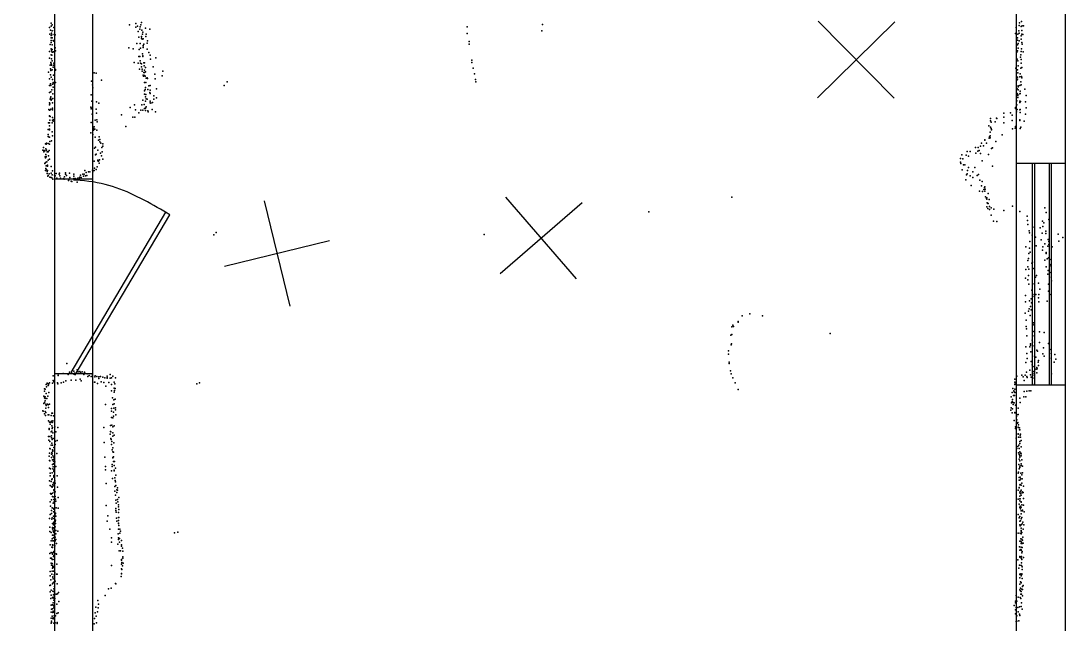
# Model space of a CAD drawing. Header units: millimetres. Extents: x 3450 to 23228, y -19815 to -4263.
# Drawn here: x 13936 to 17795, y -13669 to -11441 of the extents above; entities that cross this region are included whole.
import ezdxf

# ---------------------------------------------------------------- set-up
doc = ezdxf.new("R2010")
doc.units = ezdxf.units.MM
for name, color, linetype in [('DOORS', 7, 'Continuous'), ('P', 9, 'Continuous'), ('PANOS', 10, 'Continuous'), ('ROOMS', 1, 'Continuous'), ('WALLS', 3, 'Continuous'), ('WINDOWS', 6, 'Continuous')]:
    doc.layers.add(name, color=color, linetype=linetype)

# ---------------------------------------------------------------- blocks, each defined once
blk = doc.blocks.new('1-Standard_3C')
for points in [[(-403.982, 5.64828), (253.382, 394.931), (263.573, 377.722), (-393.791, -11.5606), (-403.982, 5.64828)], [(263.573, 377.722), (275.367, 357.142), (283.15, 343.495), (290.844, 329.879), (298.429, 316.269), (305.882, 302.642), (313.184, 288.973), (320.313, 275.239), (327.249, 261.416), (333.971, 247.479), (340.456, 233.405), (346.686, 219.17), (352.638, 204.75), (358.291, 190.121), (363.626, 175.258), (368.62, 160.139), (373.253, 144.738), (377.503, 129.032), (381.351, 112.998), (384.774, 96.6102), (387.752, 79.8457), (390.265, 62.6802), (392.29, 45.0899), (393.807, 27.0508), (395.085, -0.90191)]]:
    blk.add_lwpolyline(points)
blk = doc.blocks.new('1-Standard_45')
for points in [[(-590, 42.9766), (589.999, 42.9766), (589.999, 32.9766), (-590, 32.9766), (-590, 42.9766)], [(-590.014, -44.0958), (589.985, -44.0958), (589.985, -54.0958), (-590.014, -54.0958), (-590.014, -44.0958)]]:
    blk.add_lwpolyline(points)

msp = doc.modelspace()

# ---------------------------------------------------------------- linework, layer by layer
at = {"layer": 'DOORS'}
msp.add_lwpolyline([(14060.7, -12744.8), (14060.7, -12024.8), (14200.7, -12024.8), (14200.7, -12744.8), (14060.7, -12744.8)], dxfattribs=at)
at = {"layer": 'P'}
for p in [(14047, -11449), (14048, -11460), (14051, -11455), (14337, -11456), (14360, -11450), (14367, -11460), (14379, -11455), (14382, -11447), (15864, -11454), (17625, -11458), (17626, -11448), (17634, -11443), (17636, -11459), (17641, -11459), (14042, -11465), (14043, -11490), (14045, -11475), (14048, -11495), (14049, -11486), (14050, -11493), (14051, -11478), (14057, -11465), (14059, -11491), (14060, -11476), (14063, -11492), (14361, -11464), (14369, -11480), (14375, -11472), (14377, -11463), (14382, -11498), (14383, -11475), (14385, -11490), (14386, -11482), (14396, -11468), (14398, -11498), (14399, -11490), (14412, -11472), (15585, -11463), (15585, -11487), (15861, -11478), (17612, -11487), (17614, -11465), (17620, -11490), (17624, -11477), (17625, -11486), (17632, -11496), (17633, -11462), (17635, -11476), (17635, -11490), (17639, -11491), (14044, -11528), (14047, -11521), (14048, -11503), (14048, -11513), (14051, -11503), (14051, -11529), (14055, -11513), (14058, -11516), (14364, -11525), (14372, -11501), (14376, -11524), (14382, -11505), (14384, -11509), (14388, -11507), (14388, -11532), (14388, -11538), (14388, -11539), (14390, -11527), (14402, -11523), (14404, -11514), (15592, -11517), (15592, -11527), (17619, -11503), (17619, -11512), (17619, -11529), (17622, -11524), (17625, -11514), (17632, -11508), (17635, -11521), (17636, -11527), (14042, -11554), (14047, -11544), (14048, -11566), (14049, -11549), (14050, -11555), (14050, -11568), (14051, -11547), (14053, -11556), (14056, -11555), (14063, -11540), (14064, -11551), (14335, -11541), (14351, -11544), (14372, -11572), (14373, -11547), (14375, -11572), (14378, -11542), (14385, -11562), (14387, -11570), (14387, -11573), (14402, -11545), (14409, -11558), (14413, -11567), (14434, -11577), (17617, -11556), (17619, -11552), (17621, -11542), (17630, -11575), (17631, -11566), (17632, -11554), (17634, -11544), (17640, -11555), (14042, -11579), (14044, -11604), (14046, -11594), (14047, -11599), (14049, -11581), (14049, -11605), (14051, -11589), (14055, -11612), (14056, -11605), (14057, -11597), (14354, -11594), (14369, -11597), (14376, -11588), (14378, -11597), (14382, -11599), (14382, -11610), (14390, -11596), (14391, -11607), (14392, -11596), (14396, -11613), (14415, -11582), (14425, -11611), (15602, -11586), (15602, -11595), (15607, -11615), (17613, -11615), (17615, -11589), (17618, -11582), (17620, -11588), (17621, -11607), (17631, -11616), (17633, -11584), (17633, -11597), (17635, -11613), (14038, -11630), (14045, -11618), (14045, -11640), (14046, -11624), (14048, -11649), (14051, -11622), (14056, -11641), (14064, -11620), (14064, -11623), (14207, -11633), (14214, -11634), (14374, -11619), (14384, -11619), (14384, -11626), (14388, -11641), (14389, -11645), (14390, -11631), (14392, -11642), (14393, -11623), (14393, -11631), (14395, -11645), (14396, -11629), (14399, -11653), (14403, -11651), (14404, -11654), (14431, -11638), (14458, -11644), (14460, -11626), (15612, -11637), (17619, -11622), (17619, -11649), (17620, -11633), (17628, -11647), (17629, -11636), (17634, -11646), (17635, -11651), (14041, -11655), (14042, -11680), (14045, -11674), (14046, -11680), (14052, -11657), (14053, -11675), (14055, -11668), (14055, -11674), (14055, -11686), (14064, -11669), (14197, -11663), (14200, -11677), (14201, -11688), (14234, -11660), (14392, -11668), (14396, -11687), (14397, -11669), (14409, -11681), (14413, -11679), (14432, -11655), (14437, -11692), (14687, -11680), (14698, -11666), (15616, -11657), (15617, -11666), (17618, -11659), (17618, -11692), (17619, -11656), (17621, -11681), (17621, -11684), (17627, -11679), (17631, -11666), (17632, -11677), (17646, -11693), (14041, -11705), (14044, -11730), (14045, -11726), (14046, -11703), (14046, -11722), (14049, -11731), (14050, -11696), (14054, -11710), (14054, -11727), (14060, -11695), (14195, -11714), (14392, -11711), (14393, -11699), (14395, -11694), (14396, -11722), (14397, -11713), (14399, -11729), (14403, -11730), (14405, -11694), (14412, -11705), (14413, -11697), (14413, -11709), (14427, -11718), (14427, -11730), (14437, -11725), (17618, -11709), (17620, -11713), (17620, -11717), (17620, -11724), (17622, -11696), (17628, -11710), (17629, -11701), (17629, -11709), (17651, -11716), (14039, -11768), (14042, -11743), (14042, -11751), (14043, -11747), (14046, -11767), (14048, -11734), (14052, -11763), (14053, -11744), (14053, -11770), (14194, -11759), (14196, -11766), (14198, -11738), (14198, -11763), (14214, -11767), (14215, -11740), (14224, -11745), (14340, -11761), (14356, -11751), (14359, -11770), (14383, -11751), (14386, -11734), (14391, -11750), (14392, -11764), (14396, -11738), (14396, -11763), (14399, -11758), (14414, -11738), (14414, -11744), (14416, -11745), (14421, -11768), (14422, -11742), (17611, -11761), (17611, -11765), (17616, -11736), (17617, -11751), (17618, -11768), (17627, -11770), (17628, -11738), (17628, -11742), (17629, -11768), (17630, -11739), (17648, -11740), (17651, -11762), (14041, -11793), (14042, -11771), (14042, -11792), (14043, -11771), (14043, -11808), (14044, -11794), (14053, -11798), (14053, -11808), (14057, -11805), (14199, -11786), (14210, -11808), (14215, -11782), (14217, -11806), (14307, -11788), (14349, -11796), (14357, -11796), (14372, -11781), (14379, -11771), (14386, -11771), (14396, -11772), (14405, -11773), (14406, -11777), (14433, -11777), (17519, -11802), (17541, -11800), (17543, -11802), (17569, -11782), (17569, -11797), (17593, -11780), (17599, -11789), (17599, -11809), (17615, -11777), (17627, -11806), (17627, -11809), (17629, -11779), (17649, -11786), (14037, -11842), (14038, -11818), (14041, -11818), (14041, -11841), (14041, -11843), (14042, -11828), (14051, -11817), (14055, -11811), (14196, -11816), (14204, -11839), (14204, -11845), (14206, -11832), (14209, -11841), (14216, -11845), (14218, -11814), (14323, -11831), (17513, -11829), (17519, -11810), (17519, -11834), (17521, -11839), (17522, -11815), (17523, -11842), (17523, -11843), (17537, -11814), (17568, -11817), (17601, -11840), (17610, -11837), (17612, -11831), (17629, -11839), (17631, -11834), (17643, -11811), (14036, -11860), (14037, -11868), (14040, -11870), (14042, -11871), (14043, -11886), (14049, -11884), (14051, -11851), (14052, -11866), (14194, -11855), (14202, -11860), (14210, -11870), (14222, -11881), (14225, -11869), (14228, -11879), (17498, -11880), (17498, -11881), (17514, -11874), (17516, -11869), (17518, -11852), (17518, -11865), (17518, -11866), (17518, -11873), (17562, -11862), (14017, -11918), (14019, -11908), (14022, -11920), (14024, -11921), (14027, -11895), (14028, -11914), (14029, -11896), (14030, -11893), (14030, -11919), (14033, -11924), (14037, -11894), (14040, -11920), (14042, -11896), (14208, -11911), (14212, -11907), (14220, -11919), (14228, -11888), (14231, -11893), (14235, -11909), (14236, -11924), (14238, -11904), (14239, -11895), (17433, -11923), (17444, -11923), (17464, -11909), (17472, -11922), (17473, -11909), (17477, -11920), (17482, -11904), (17486, -11893), (17493, -11902), (17504, -11893), (17523, -11912), (17527, -11910), (17539, -11887), (14020, -11925), (14025, -11943), (14027, -11947), (14028, -11934), (14029, -11942), (14029, -11943), (14032, -11961), (14036, -11955), (14037, -11925), (14038, -11939), (14042, -11952), (14207, -11959), (14212, -11936), (14214, -11933), (14220, -11955), (14220, -11958), (14222, -11959), (14226, -11954), (14230, -11929), (14234, -11939), (14239, -11952), (17408, -11949), (17408, -11963), (17413, -11936), (17417, -11950), (17429, -11937), (17438, -11941), (17465, -11930), (17482, -11931), (17488, -11958), (17512, -11934), (14024, -11968), (14027, -11964), (14027, -11993), (14028, -11986), (14029, -11976), (14030, -11991), (14033, -11997), (14034, -11974), (14034, -11977), (14034, -11993), (14048, -11979), (14053, -11995), (14100, -12002), (14172, -11994), (14177, -12001), (14185, -11998), (14191, -11999), (14200, -11992), (14201, -11998), (14207, -11994), (14208, -11985), (14214, -11990), (14218, -11980), (14225, -11967), (14225, -11967), (17410, -11968), (17415, -11991), (17419, -11972), (17424, -11972), (17434, -11993), (17438, -11983), (17454, -11999), (17461, -11982), (17526, -11977), (14033, -12005), (14035, -12015), (14037, -12012), (14040, -12006), (14043, -12018), (14047, -12019), (14048, -12004), (14050, -12021), (14051, -12010), (14054, -12025), (14060, -12011), (14062, -12013), (14066, -12005), (14069, -12022), (14077, -12007), (14079, -12003), (14080, -12013), (14082, -12022), (14093, -12023), (14096, -12025), (14097, -12017), (14101, -12007), (14104, -12012), (14112, -12031), (14113, -12028), (14115, -12003), (14117, -12019), (14121, -12033), (14124, -12034), (14131, -12007), (14131, -12015), (14131, -12023), (14136, -12023), (14144, -12037), (14146, -12022), (14146, -12025), (14152, -12019), (14153, -12018), (14156, -12011), (14159, -12019), (14165, -12007), (14167, -12014), (14170, -12007), (14174, -12013), (14175, -12013), (14180, -12012), (17428, -12028), (17431, -12009), (17433, -12006), (17444, -12013), (17454, -12019), (17470, -12012), (17475, -12008), (17480, -12029), (17488, -12034), (17448, -12049), (17479, -12070), (17486, -12050), (17489, -12071), (17494, -12064), (17497, -12056), (17498, -12054), (17498, -12070), (17499, -12062), (17511, -12078), (16563, -12092), (17501, -12091), (17504, -12097), (17505, -12094), (17506, -12099), (17507, -12113), (17509, -12115), (17510, -12115), (17514, -12101), (16256, -12146), (17506, -12128), (17509, -12134), (17515, -12137), (17516, -12126), (17521, -12131), (17531, -12136), (17569, -12141), (17601, -12125), (17628, -12145), (17720, -12131), (17725, -12149), (17522, -12159), (17530, -12181), (17542, -12182), (17655, -12162), (17656, -12178), (17657, -12193), (17711, -12181), (17716, -12187), (17735, -12174), (14649, -12231), (14657, -12223), (15648, -12230), (17662, -12216), (17663, -12224), (17673, -12232), (17681, -12203), (17703, -12205), (17710, -12225), (17713, -12200), (17724, -12218), (17724, -12226), (17769, -12229), (17664, -12256), (17685, -12240), (17688, -12272), (17707, -12250), (17720, -12264), (17732, -12249), (17735, -12256), (17735, -12267), (17772, -12254), (17787, -12241), (17650, -12275), (17661, -12300), (17663, -12280), (17666, -12295), (17711, -12288), (17712, -12275), (17725, -12296), (17725, -12300), (17731, -12273), (17747, -12275), (17657, -12326), (17659, -12319), (17672, -12336), (17674, -12332), (17720, -12325), (17728, -12320), (17734, -12316), (17742, -12322), (17742, -12341), (17742, -12346), (17650, -12359), (17657, -12350), (17659, -12382), (17661, -12358), (17677, -12356), (17685, -12388), (17689, -12382), (17725, -12350), (17731, -12376), (17732, -12363), (17737, -12388), (17742, -12370), (17649, -12391), (17657, -12398), (17661, -12413), (17675, -12412), (17696, -12410), (17733, -12413), (17744, -12401), (17648, -12455), (17672, -12435), (17675, -12459), (17676, -12452), (17687, -12451), (17696, -12464), (17698, -12451), (17702, -12432), (17733, -12439), (17739, -12452), (17649, -12479), (17663, -12475), (17667, -12496), (17670, -12468), (17671, -12482), (17698, -12479), (17728, -12476), (16601, -12531), (16630, -12523), (16676, -12530), (17647, -12520), (17660, -12513), (17662, -12505), (17666, -12529), (17670, -12508), (16563, -12571), (16567, -12565), (16569, -12570), (16586, -12551), (16586, -12554), (17651, -12546), (17651, -12570), (17652, -12579), (17678, -12556), (17679, -12564), (16560, -12602), (16563, -12599), (16927, -12596), (17653, -12604), (17676, -12604), (17677, -12588), (17700, -12589), (17717, -12592), (16561, -12638), (16562, -12634), (17650, -12645), (17665, -12645), (17667, -12634), (17667, -12639), (17673, -12620), (17674, -12628), (17675, -12641), (17690, -12657), (17700, -12629), (17715, -12649), (17734, -12633), (17742, -12655), (16551, -12660), (16551, -12672), (17653, -12670), (17655, -12688), (17668, -12663), (17682, -12679), (17687, -12683), (17693, -12661), (17696, -12695), (17712, -12671), (17717, -12679), (17737, -12669), (17737, -12687), (17757, -12673), (17760, -12690), (14105, -12706), (14132, -12735), (14144, -12730), (16553, -12702), (16553, -12706), (16558, -12734), (17650, -12703), (17664, -12731), (17670, -12699), (17673, -12711), (17674, -12719), (17680, -12717), (17688, -12727), (17690, -12721), (17691, -12726), (17695, -12701), (17697, -12714), (17755, -12702), (14055, -12752), (14055, -12769), (14074, -12749), (14074, -12751), (14092, -12743), (14102, -12770), (14110, -12747), (14115, -12739), (14122, -12768), (14124, -12742), (14130, -12745), (14134, -12742), (14139, -12768), (14148, -12737), (14154, -12736), (14155, -12764), (14156, -12740), (14158, -12770), (14162, -12737), (14168, -12747), (14169, -12744), (14171, -12739), (14173, -12743), (14181, -12745), (14183, -12754), (14188, -12751), (14196, -12754), (14200, -12748), (14209, -12756), (14210, -12752), (14217, -12755), (14224, -12756), (14224, -12762), (14230, -12754), (14238, -12757), (14246, -12759), (14254, -12753), (14254, -12758), (14254, -12761), (14266, -12747), (14266, -12761), (14270, -12759), (14276, -12753), (14285, -12759), (16561, -12745), (16567, -12759), (17609, -12764), (17617, -12753), (17635, -12750), (17640, -12756), (17644, -12769), (17647, -12750), (17652, -12738), (17654, -12755), (17655, -12758), (17667, -12748), (17670, -12757), (17674, -12757), (17675, -12744), (17675, -12761), (17679, -12736), (17680, -12750), (17690, -12741), (17745, -12745), (14023, -12800), (14023, -12809), (14025, -12801), (14029, -12784), (14030, -12793), (14033, -12779), (14036, -12782), (14036, -12788), (14038, -12781), (14038, -12785), (14042, -12778), (14053, -12779), (14057, -12774), (14071, -12778), (14072, -12782), (14084, -12778), (14093, -12776), (14208, -12775), (14209, -12776), (14219, -12780), (14233, -12774), (14242, -12777), (14250, -12790), (14261, -12777), (14270, -12784), (14270, -12808), (14280, -12797), (14281, -12776), (14281, -12812), (14282, -12806), (14283, -12782), (14284, -12799), (14586, -12781), (14596, -12778), (16575, -12778), (16587, -12802), (17602, -12799), (17605, -12807), (17607, -12811), (17609, -12775), (17609, -12784), (17609, -12801), (17610, -12778), (17644, -12810), (17654, -12809), (17662, -12808), (17668, -12808), (17674, -12783), (17675, -12785), (14020, -12827), (14023, -12833), (14023, -12850), (14025, -12830), (14026, -12836), (14026, -12845), (14029, -12817), (14032, -12836), (14035, -12827), (14039, -12814), (14274, -12833), (14279, -12841), (14284, -12838), (17596, -12829), (17599, -12813), (17599, -12847), (17600, -12839), (17603, -12850), (17604, -12825), (17608, -12825), (17609, -12813), (17628, -12834), (17629, -12850), (17642, -12829), (17650, -12830), (14017, -12881), (14018, -12882), (14021, -12854), (14025, -12884), (14028, -12857), (14028, -12871), (14028, -12888), (14029, -12862), (14034, -12857), (14036, -12859), (14038, -12869), (14042, -12857), (14248, -12858), (14270, -12873), (14270, -12882), (14275, -12858), (14278, -12886), (14279, -12872), (14280, -12855), (14285, -12870), (14285, -12878), (17594, -12879), (17595, -12870), (17597, -12852), (17599, -12889), (17600, -12874), (17603, -12858), (17607, -12852), (17609, -12888), (17609, -12889), (17610, -12889), (17611, -12860), (17622, -12872), (14023, -12892), (14027, -12899), (14036, -12896), (14038, -12918), (14039, -12896), (14042, -12923), (14045, -12923), (14047, -12899), (14049, -12920), (14050, -12890), (14051, -12924), (14053, -12890), (14054, -12918), (14056, -12900), (14060, -12923), (14270, -12906), (14275, -12907), (14278, -12901), (14287, -12896), (17607, -12917), (17615, -12902), (17616, -12896), (17617, -12915), (17617, -12915), (17619, -12927), (17620, -12924), (17621, -12895), (14040, -12947), (14040, -12950), (14044, -12931), (14048, -12959), (14050, -12937), (14050, -12956), (14051, -12946), (14053, -12943), (14054, -12962), (14061, -12940), (14065, -12959), (14072, -12943), (14242, -12943), (14267, -12936), (14267, -12958), (14268, -12959), (14272, -12934), (14275, -12940), (14275, -12963), (14281, -12937), (17611, -12941), (17612, -12947), (17621, -12943), (17622, -12942), (17622, -12966), (17623, -12933), (17626, -12944), (17626, -12952), (17627, -12952), (14038, -12976), (14039, -12990), (14043, -12976), (14043, -12994), (14049, -12974), (14049, -12981), (14050, -13001), (14051, -12987), (14055, -12983), (14064, -12993), (14070, -12991), (14244, -12998), (14266, -12967), (14268, -12983), (14269, -12987), (14272, -12994), (14275, -12975), (14279, -12999), (14280, -12971), (17614, -12982), (17622, -12968), (17623, -12978), (17624, -12978), (17627, -12994), (17628, -13002), (17629, -12971), (17630, -12968), (17630, -12979), (17632, -12991), (14041, -13038), (14043, -13021), (14044, -13022), (14047, -13008), (14049, -13041), (14050, -13035), (14051, -13040), (14052, -13026), (14053, -13008), (14054, -13027), (14054, -13030), (14057, -13017), (14062, -13006), (14068, -13039), (14271, -13006), (14273, -13025), (14275, -13018), (14276, -13033), (14278, -13034), (17617, -13020), (17620, -13013), (17623, -13036), (17624, -13008), (17625, -13021), (17625, -13043), (17627, -13033), (17630, -13039), (17631, -13038), (17632, -13014), (17632, -13040), (14040, -13049), (14041, -13065), (14043, -13066), (14049, -13054), (14052, -13062), (14052, -13080), (14054, -13048), (14055, -13078), (14056, -13067), (14057, -13053), (14058, -13060), (14058, -13076), (14061, -13070), (14246, -13052), (14273, -13079), (14275, -13055), (14276, -13054), (14278, -13051), (14278, -13069), (14282, -13068), (17624, -13080), (17625, -13060), (17627, -13047), (17627, -13053), (17628, -13066), (17632, -13077), (17633, -13048), (17635, -13062), (14042, -13093), (14044, -13111), (14044, -13121), (14045, -13096), (14051, -13110), (14054, -13095), (14055, -13088), (14057, -13105), (14058, -13101), (14058, -13120), (14060, -13099), (14065, -13087), (14249, -13087), (14249, -13099), (14271, -13103), (14273, -13087), (14280, -13100), (14280, -13103), (14281, -13083), (14285, -13093), (14286, -13119), (17622, -13111), (17623, -13108), (17625, -13095), (17627, -13086), (17627, -13091), (17631, -13112), (17633, -13083), (17635, -13118), (17638, -13086), (17638, -13110), (14041, -13140), (14044, -13157), (14048, -13142), (14050, -13135), (14051, -13132), (14054, -13153), (14055, -13158), (14056, -13146), (14057, -13124), (14057, -13126), (14059, -13125), (14059, -13150), (14061, -13140), (14063, -13149), (14070, -13122), (14251, -13150), (14274, -13131), (14283, -13129), (14284, -13139), (14285, -13144), (14286, -13157), (17625, -13128), (17625, -13138), (17627, -13138), (17627, -13155), (17629, -13126), (17629, -13153), (17631, -13133), (17632, -13156), (17635, -13148), (17636, -13133), (17641, -13159), (14045, -13187), (14045, -13187), (14047, -13189), (14049, -13161), (14049, -13188), (14051, -13163), (14052, -13185), (14053, -13198), (14057, -13173), (14057, -13174), (14059, -13182), (14060, -13183), (14062, -13180), (14062, -13198), (14071, -13163), (14283, -13161), (14283, -13178), (14285, -13193), (14290, -13173), (14290, -13183), (14293, -13166), (14293, -13174), (17621, -13174), (17625, -13165), (17625, -13166), (17628, -13184), (17628, -13197), (17629, -13179), (17630, -13187), (17632, -13174), (17632, -13193), (17636, -13181), (17636, -13184), (17640, -13183), (14044, -13218), (14045, -13234), (14049, -13210), (14055, -13199), (14055, -13223), (14057, -13209), (14057, -13221), (14058, -13221), (14059, -13218), (14064, -13208), (14065, -13215), (14074, -13202), (14251, -13231), (14287, -13211), (14288, -13222), (14293, -13209), (14294, -13218), (14297, -13229), (14297, -13236), (14298, -13202), (17622, -13208), (17625, -13226), (17628, -13207), (17628, -13214), (17629, -13206), (17629, -13233), (17632, -13218), (17632, -13237), (17633, -13219), (17635, -13228), (17641, -13205), (17641, -13230), (14044, -13264), (14049, -13250), (14049, -13260), (14051, -13240), (14056, -13242), (14056, -13255), (14056, -13271), (14057, -13244), (14061, -13265), (14064, -13259), (14064, -13261), (14065, -13270), (14066, -13240), (14073, -13241), (14257, -13269), (14286, -13242), (14287, -13250), (14288, -13256), (14296, -13257), (14297, -13275), (14298, -13246), (14298, -13275), (17621, -13264), (17627, -13238), (17628, -13272), (17630, -13243), (17632, -13262), (17633, -13251), (17635, -13275), (17637, -13248), (17637, -13251), (17643, -13254), (14042, -13279), (14043, -13311), (14050, -13281), (14051, -13276), (14052, -13297), (14052, -13312), (14056, -13297), (14056, -13302), (14057, -13279), (14057, -13292), (14057, -13314), (14060, -13300), (14062, -13310), (14063, -13290), (14064, -13285), (14064, -13298), (14254, -13289), (14289, -13278), (14290, -13289), (14296, -13287), (14297, -13296), (14297, -13297), (14298, -13305), (17625, -13277), (17628, -13289), (17628, -13302), (17629, -13306), (17630, -13288), (17632, -13280), (17632, -13302), (17636, -13299), (17639, -13293), (17642, -13303), (14043, -13327), (14048, -13331), (14053, -13317), (14053, -13340), (14054, -13319), (14055, -13324), (14055, -13340), (14056, -13328), (14057, -13331), (14058, -13349), (14063, -13348), (14065, -13323), (14065, -13336), (14072, -13326), (14264, -13318), (14271, -13350), (14295, -13336), (14296, -13318), (14297, -13350), (14301, -13333), (14302, -13318), (14304, -13326), (14503, -13332), (14516, -13329), (17621, -13333), (17629, -13333), (17632, -13315), (17632, -13326), (17633, -13323), (17633, -13336), (17635, -13331), (17639, -13348), (17640, -13318), (14044, -13376), (14047, -13361), (14050, -13385), (14051, -13354), (14052, -13376), (14052, -13386), (14053, -13353), (14054, -13362), (14054, -13379), (14057, -13361), (14060, -13375), (14061, -13380), (14062, -13361), (14065, -13357), (14067, -13371), (14270, -13366), (14294, -13374), (14296, -13357), (14300, -13353), (14300, -13366), (14307, -13376), (14308, -13360), (14308, -13381), (14311, -13389), (17626, -13384), (17628, -13363), (17631, -13354), (17631, -13363), (17632, -13385), (17633, -13372), (17634, -13366), (17635, -13356), (17636, -13372), (17636, -13386), (17637, -13359), (17640, -13370), (14043, -13408), (14045, -13425), (14048, -13405), (14049, -13426), (14051, -13430), (14052, -13407), (14052, -13411), (14055, -13405), (14056, -13419), (14058, -13401), (14058, -13403), (14058, -13416), (14059, -13430), (14066, -13409), (14067, -13411), (14299, -13399), (14304, -13399), (14312, -13400), (14312, -13425), (14313, -13421), (17627, -13396), (17628, -13419), (17628, -13422), (17631, -13393), (17632, -13426), (17633, -13395), (17633, -13396), (17634, -13419), (17635, -13406), (17635, -13429), (17635, -13430), (17636, -13401), (17641, -13423), (14048, -13444), (14049, -13451), (14051, -13445), (14052, -13431), (14052, -13453), (14053, -13463), (14054, -13457), (14059, -13456), (14059, -13460), (14060, -13431), (14060, -13448), (14068, -13448), (14271, -13453), (14307, -13431), (14307, -13433), (14308, -13448), (14308, -13465), (14309, -13441), (14309, -13467), (14311, -13454), (14314, -13444), (17620, -13432), (17624, -13462), (17626, -13451), (17628, -13452), (17634, -13443), (17634, -13453), (17636, -13457), (17636, -13468), (14044, -13475), (14044, -13491), (14046, -13505), (14050, -13485), (14051, -13474), (14054, -13495), (14054, -13496), (14055, -13502), (14056, -13473), (14059, -13487), (14061, -13480), (14067, -13485), (14070, -13485), (14306, -13493), (14307, -13482), (14308, -13483), (17627, -13486), (17627, -13498), (17629, -13483), (17632, -13486), (17633, -13491), (17635, -13484), (17635, -13486), (17636, -13501), (14043, -13526), (14045, -13525), (14047, -13544), (14053, -13521), (14055, -13517), (14058, -13539), (14059, -13513), (14060, -13530), (14062, -13511), (14070, -13520), (14260, -13539), (14269, -13537), (14285, -13519), (14286, -13520), (17627, -13542), (17628, -13522), (17630, -13513), (17630, -13536), (17632, -13516), (17633, -13516), (17633, -13517), (17635, -13540), (17637, -13541), (17638, -13530), (17640, -13527), (14044, -13550), (14046, -13574), (14048, -13562), (14052, -13571), (14054, -13547), (14055, -13573), (14056, -13549), (14056, -13561), (14057, -13560), (14057, -13560), (14058, -13581), (14059, -13569), (14061, -13575), (14063, -13558), (14067, -13559), (14067, -13559), (14071, -13557), (14075, -13552), (14220, -13582), (14247, -13564), (17611, -13584), (17614, -13564), (17616, -13584), (17622, -13570), (17629, -13571), (17630, -13546), (17631, -13559), (17631, -13574), (17633, -13549), (17634, -13559), (17637, -13565), (14047, -13599), (14049, -13614), (14051, -13598), (14052, -13613), (14054, -13598), (14055, -13591), (14055, -13599), (14055, -13621), (14057, -13602), (14058, -13609), (14059, -13606), (14068, -13595), (14076, -13586), (14213, -13606), (14221, -13609), (14223, -13595), (17606, -13601), (17611, -13591), (17611, -13617), (17614, -13608), (17620, -13608), (17626, -13605), (17632, -13604), (17634, -13590), (17636, -13614), (14047, -13647), (14048, -13625), (14049, -13658), (14051, -13640), (14053, -13647), (14054, -13625), (14054, -13626), (14055, -13650), (14056, -13625), (14057, -13646), (14059, -13638), (14064, -13639), (14069, -13630), (14073, -13627), (14208, -13649), (14210, -13627), (14214, -13640), (14219, -13624), (17612, -13631), (17614, -13660), (17615, -13658), (17617, -13638), (17617, -13658), (17621, -13624), (17624, -13657), (17626, -13633), (17628, -13637), (14048, -13666), (14049, -13663), (14058, -13666), (14062, -13664), (14070, -13663), (14070, -13667), (14207, -13668), (14215, -13664)]:
    msp.add_point(p, dxfattribs=at)
at = {"layer": 'PANOS'}
for points in [[(17165.2, -11443.9), (16880.2, -11724.6)], [(16882.4, -11441.8), (17163.1, -11726.8)], [(14834.4, -12106.2), (14929.7, -12494.7)], [(15707.4, -12373.6), (16009.6, -12111.5)], [(15989.6, -12393.6), (15727.4, -12091.5)], [(15076.3, -12252.8), (14687.8, -12348.1)]]:
    msp.add_lwpolyline(points, dxfattribs=at)
at = {"layer": 'ROOMS'}
for points in [[(16627.8, -14990.7), (17614.9, -14990.7), (17614.9, -11024.3), (15912.6, -11024.3), (15163.2, -11024.3), (14200.8, -11024.3), (14200.7, -14990.7), (15467.7, -14990.7), (16627.8, -14990.7)], [(10338.1, -14501.4), (10338.1, -14990.8), (14060.7, -14990.7), (14060.8, -11049.3), (12810.5, -11049.3), (10333.1, -11049.3), (10333.1, -14501.4)]]:
    msp.add_lwpolyline(points, close=True, dxfattribs=at)
at = {"layer": 'WALLS'}
for points in [[(14060.7, -14990.7), (14060.8, -11049.3), (14130.8, -10979.3), (14200.8, -11024.3), (14200.7, -14990.7), (14130.7, -15070.7), (14060.7, -14990.7)], [(17614.9, -14990.7), (17614.9, -11024.3), (17704.9, -10979.3), (17794.9, -10979.3), (17794.9, -15170.7), (17704.9, -15070.7), (17614.9, -14990.7)]]:
    msp.add_lwpolyline(points, dxfattribs=at)
at = {"layer": 'WINDOWS'}
msp.add_lwpolyline([(17614.9, -12786.9), (17614.9, -11966.9), (17794.9, -11966.9), (17794.9, -12786.9), (17614.9, -12786.9)], dxfattribs=at)

# ---------------------------------------------------------------- block references
at = {"layer": 'DOORS', "xscale": 0.9, "yscale": -0.9, "rotation": 89.9987}
msp.add_blockref('1-Standard_3C', (14130.7, -12384.8), dxfattribs=at)
at = {"layer": 'WINDOWS', "xscale": 0.694915, "yscale": 0.72, "rotation": 90}
msp.add_blockref('1-Standard_45', (17704.9, -12376.9), dxfattribs=at)

doc.saveas('drawing.dxf')
